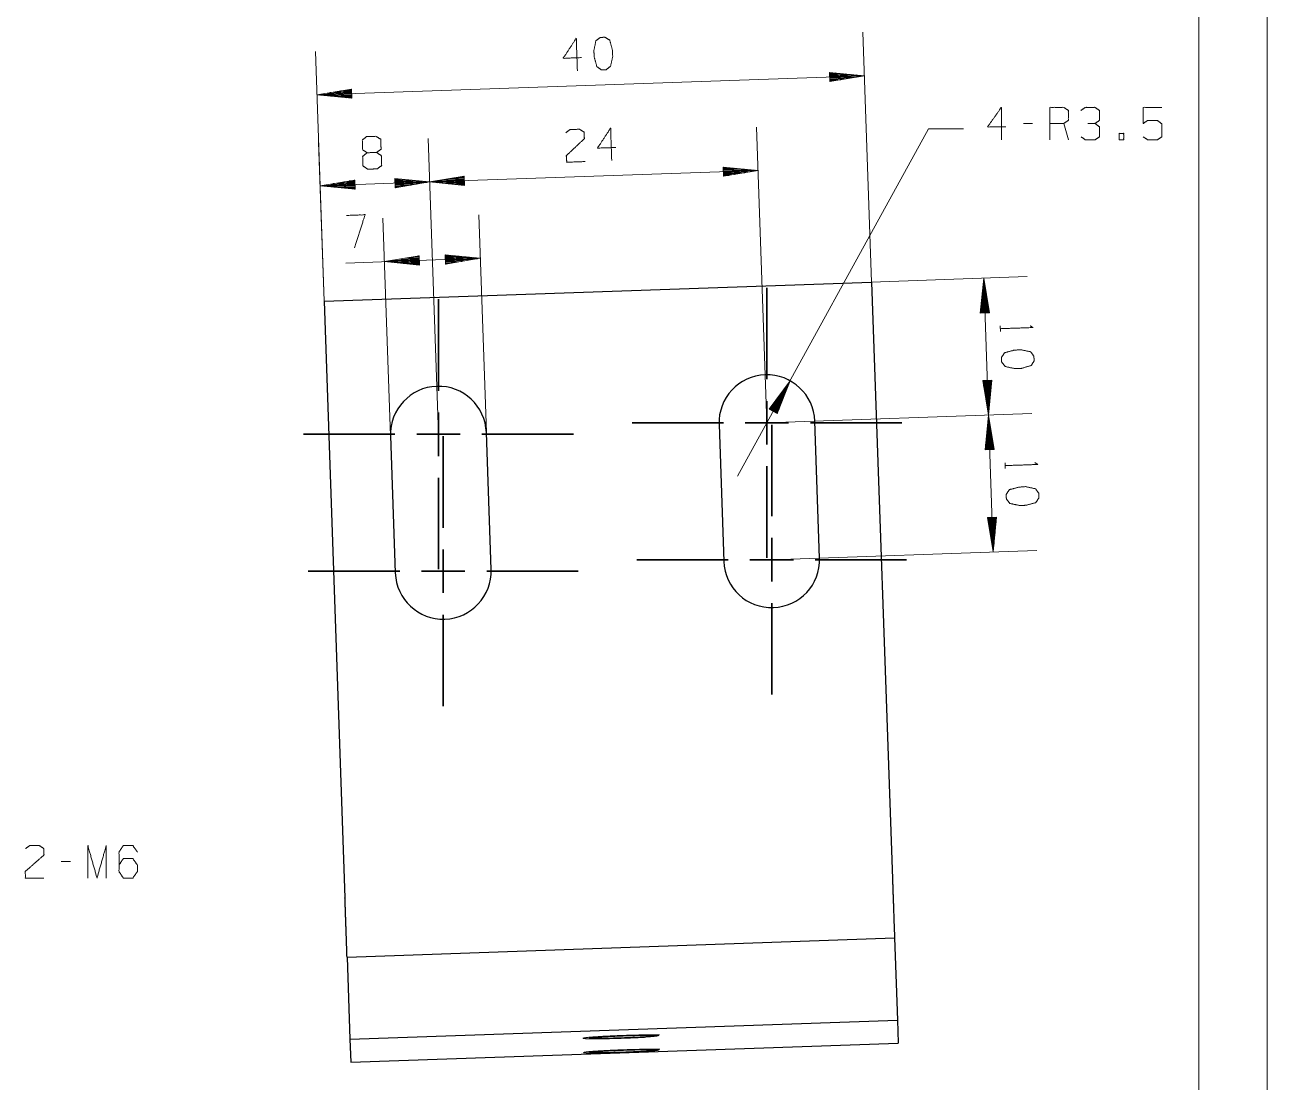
# Model space of a CAD drawing. Header units: millimetres. Extents: x 0 to 210, y 0 to 622.
# Drawn here: x 119.3 to 210, y 68.6 to 145.8 of the extents above; entities that cross this region are included whole.
import ezdxf

# ---------------------------------------------------------------- set-up
doc = ezdxf.new("R2010")
doc.units = ezdxf.units.MM
doc.layers.add('1', color=7, linetype='Continuous', true_color=0xffffff)

msp = doc.modelspace()

# ---------------------------------------------------------------- linework, layer by layer
at = {"layer": '1', "color": 132, "linetype": 'Continuous', "lineweight": 18}
for p, q in [((210, 0), (210, 297)), ((205, 5), (205, 292))]:
    msp.add_line(p, q, dxfattribs=at)
at = {"layer": '1', "color": 13, "linetype": 'Continuous', "lineweight": 18}
for p, q in [((181.119, 127.042), (180.483, 145.272)), ((141.144, 125.646), (140.507, 143.876)), ((180.593, 142.099), (140.618, 140.703)), ((178.043, 142.344), (178.067, 141.676)), ((180.593, 142.099), (178.043, 142.344)), ((178.043, 142.34), (178.075, 142.341)), ((178.043, 142.34), (178.075, 142.341)), ((178.045, 142.289), (178.463, 142.304)), ((178.047, 142.238), (178.85, 142.266)), ((178.049, 142.188), (179.238, 142.229)), ((178.051, 142.137), (179.625, 142.192)), ((178.052, 142.086), (180.012, 142.154)), ((178.054, 142.035), (180.4, 142.117)), ((178.056, 141.984), (180.401, 142.066)), ((178.058, 141.934), (180.018, 142.002)), ((178.059, 141.883), (179.634, 141.938)), ((178.061, 141.832), (179.25, 141.874)), ((178.063, 141.781), (178.866, 141.809)), ((178.065, 141.731), (178.482, 141.745)), ((178.066, 141.68), (178.098, 141.681)), ((178.066, 141.68), (178.098, 141.681)), ((178.067, 141.676), (180.593, 142.099)), ((143.145, 141.125), (140.618, 140.703)), ((140.618, 140.703), (143.168, 140.457)), ((143.155, 140.817), (140.81, 140.735)), ((143.157, 140.766), (140.811, 140.684)), ((143.154, 140.867), (141.194, 140.799)), ((143.159, 140.715), (141.199, 140.647)), ((143.152, 140.918), (141.577, 140.863)), ((143.161, 140.664), (141.586, 140.609)), ((143.15, 140.969), (141.961, 140.927)), ((143.162, 140.613), (141.974, 140.572)), ((143.148, 141.02), (142.345, 140.992)), ((143.146, 141.07), (142.729, 141.056)), ((143.145, 141.121), (143.113, 141.12)), ((143.145, 141.121), (143.113, 141.12)), ((143.168, 140.457), (143.145, 141.125)), ((143.164, 140.563), (142.361, 140.535)), ((143.166, 140.512), (142.748, 140.497)), ((143.168, 140.461), (143.136, 140.46)), ((143.168, 140.461), (143.136, 140.46)), ((171.334, 112.881), (185.282, 138.228)), ((173.473, 116.769), (172.719, 138.354)), ((185.282, 138.228), (187.822, 138.228)), ((141.144, 125.646), (140.739, 137.237)), ((149.488, 115.931), (148.734, 137.516)), ((149.488, 115.931), (148.734, 137.516)), ((148.845, 134.343), (172.83, 135.18)), ((170.28, 135.426), (170.303, 134.758)), ((172.83, 135.18), (170.28, 135.426)), ((170.28, 135.422), (170.312, 135.423)), ((170.28, 135.422), (170.312, 135.423)), ((170.282, 135.371), (170.699, 135.386)), ((170.284, 135.32), (171.087, 135.348)), ((170.285, 135.27), (171.474, 135.311)), ((170.287, 135.219), (171.862, 135.274)), ((170.289, 135.168), (172.249, 135.236)), ((170.291, 135.117), (172.636, 135.199)), ((170.303, 134.758), (172.83, 135.18)), ((143.376, 134.486), (140.85, 134.064)), ((148.845, 134.343), (140.85, 134.064)), ((143.384, 134.279), (141.809, 134.224)), ((143.382, 134.33), (142.193, 134.288)), ((143.38, 134.381), (142.577, 134.353)), ((143.378, 134.432), (142.961, 134.417)), ((143.377, 134.482), (143.345, 134.481)), ((143.377, 134.482), (143.345, 134.481)), ((143.4, 133.818), (143.376, 134.486)), ((146.295, 134.588), (146.318, 133.92)), ((148.845, 134.343), (146.295, 134.588)), ((146.295, 134.584), (146.327, 134.585)), ((146.295, 134.584), (146.327, 134.585)), ((146.297, 134.533), (146.714, 134.548)), ((146.298, 134.483), (147.101, 134.511)), ((146.3, 134.432), (147.489, 134.473)), ((146.302, 134.381), (147.876, 134.436)), ((146.304, 134.33), (148.264, 134.399)), ((146.305, 134.28), (148.651, 134.362)), ((146.307, 134.229), (148.653, 134.311)), ((146.318, 133.92), (148.845, 134.343)), ((151.372, 134.766), (148.845, 134.343)), ((148.845, 134.343), (151.395, 134.097)), ((151.382, 134.457), (149.037, 134.375)), ((151.384, 134.406), (149.038, 134.324)), ((151.381, 134.508), (149.421, 134.439)), ((151.386, 134.355), (149.426, 134.287)), ((151.379, 134.558), (149.804, 134.503)), ((151.388, 134.305), (149.813, 134.25)), ((151.377, 134.609), (150.188, 134.568)), ((151.375, 134.66), (150.572, 134.632)), ((151.373, 134.711), (150.956, 134.696)), ((151.372, 134.762), (151.34, 134.76)), ((151.372, 134.762), (151.34, 134.76)), ((151.395, 134.097), (151.372, 134.766)), ((170.293, 135.066), (172.638, 135.148)), ((170.294, 135.016), (172.254, 135.084)), ((170.296, 134.965), (171.87, 135.02)), ((170.298, 134.914), (171.487, 134.956)), ((170.3, 134.863), (171.103, 134.891)), ((170.301, 134.813), (170.719, 134.827)), ((170.303, 134.762), (170.335, 134.763)), ((170.303, 134.762), (170.335, 134.763)), ((140.85, 134.064), (143.4, 133.818)), ((143.387, 134.178), (141.042, 134.096)), ((143.389, 134.127), (141.043, 134.045)), ((143.385, 134.228), (141.425, 134.16)), ((143.391, 134.076), (141.431, 134.008)), ((143.392, 134.025), (141.818, 133.97)), ((143.394, 133.975), (142.206, 133.933)), ((143.396, 133.924), (142.593, 133.896)), ((143.398, 133.873), (142.98, 133.859)), ((143.4, 133.822), (143.368, 133.821)), ((143.4, 133.822), (143.368, 133.821)), ((146.309, 134.178), (148.269, 134.247)), ((146.311, 134.127), (147.885, 134.182)), ((146.312, 134.077), (147.501, 134.118)), ((146.314, 134.026), (147.117, 134.054)), ((146.316, 133.975), (146.734, 133.99)), ((146.318, 133.924), (146.35, 133.925)), ((146.318, 133.924), (146.35, 133.925)), ((151.389, 134.254), (150.201, 134.212)), ((151.391, 134.203), (150.588, 134.175)), ((151.393, 134.152), (150.975, 134.138)), ((151.395, 134.102), (151.363, 134.1)), ((151.395, 134.102), (151.363, 134.1)), ((145.99, 115.809), (145.435, 131.702)), ((152.986, 116.053), (152.431, 131.946)), ((148.072, 128.951), (145.546, 128.529)), ((148.076, 128.846), (147.273, 128.818)), ((148.074, 128.896), (147.657, 128.882)), ((148.073, 128.947), (148.041, 128.946)), ((148.073, 128.947), (148.041, 128.946)), ((148.096, 128.283), (148.072, 128.951)), ((149.991, 129.018), (150.015, 128.35)), ((152.541, 128.773), (149.991, 129.018)), ((149.991, 129.014), (150.023, 129.015)), ((149.991, 129.014), (150.023, 129.015)), ((149.993, 128.963), (150.411, 128.978)), ((149.995, 128.913), (150.798, 128.941)), ((149.997, 128.862), (151.185, 128.903)), ((149.998, 128.811), (151.573, 128.866)), ((150, 128.76), (151.96, 128.829)), ((152.541, 128.773), (142.729, 128.43)), ((145.546, 128.529), (148.096, 128.283)), ((148.083, 128.643), (145.738, 128.561)), ((148.085, 128.592), (145.739, 128.51)), ((148.081, 128.693), (146.121, 128.625)), ((148.087, 128.541), (146.127, 128.473)), ((148.08, 128.744), (146.505, 128.689)), ((148.089, 128.49), (146.514, 128.435)), ((148.078, 128.795), (146.889, 128.753)), ((148.09, 128.439), (146.902, 128.398)), ((148.092, 128.389), (147.289, 128.361)), ((148.094, 128.338), (147.676, 128.323)), ((148.096, 128.287), (148.064, 128.286)), ((148.096, 128.287), (148.064, 128.286)), ((150.002, 128.71), (152.348, 128.791)), ((150.004, 128.659), (152.349, 128.741)), ((150.006, 128.608), (151.966, 128.676)), ((150.007, 128.557), (151.582, 128.612)), ((150.009, 128.506), (151.198, 128.548)), ((150.011, 128.456), (150.814, 128.484)), ((150.013, 128.405), (150.43, 128.42)), ((150.014, 128.354), (150.046, 128.355)), ((150.014, 128.354), (150.046, 128.355)), ((150.015, 128.35), (152.541, 128.773)), ((181.119, 127.042), (192.475, 127.438)), ((189.302, 127.328), (189.056, 124.778)), ((189.365, 124.788), (189.283, 127.134)), ((189.724, 124.801), (189.302, 127.328)), ((189.651, 117.334), (189.302, 127.328)), ((189.416, 124.79), (189.334, 127.136)), ((189.263, 124.785), (189.208, 126.359)), ((189.314, 124.787), (189.246, 126.747)), ((189.466, 124.792), (189.398, 126.752)), ((189.517, 124.794), (189.462, 126.368)), ((189.111, 124.779), (189.096, 125.197)), ((189.162, 124.781), (189.134, 125.584)), ((189.213, 124.783), (189.171, 125.972)), ((189.568, 124.795), (189.526, 125.984)), ((189.619, 124.797), (189.591, 125.6)), ((189.67, 124.799), (189.655, 125.216)), ((189.056, 124.778), (189.724, 124.801)), ((189.06, 124.778), (189.059, 124.81)), ((189.06, 124.778), (189.059, 124.81)), ((189.72, 124.801), (189.719, 124.833)), ((189.72, 124.801), (189.719, 124.833)), ((175.16, 119.835), (173.643, 117.771)), ((174.229, 117.449), (175.16, 119.835)), ((189.896, 119.884), (189.228, 119.861)), ((189.228, 119.861), (189.651, 117.334)), ((189.232, 119.861), (189.233, 119.829)), ((189.232, 119.861), (189.233, 119.829)), ((189.283, 119.862), (189.297, 119.445)), ((189.334, 119.864), (189.362, 119.061)), ((189.384, 119.866), (189.426, 118.677)), ((189.435, 119.868), (189.49, 118.293)), ((189.486, 119.87), (189.554, 117.91)), ((189.537, 119.871), (189.619, 117.526)), ((189.587, 119.873), (189.669, 117.527)), ((189.638, 119.875), (189.707, 117.915)), ((189.651, 117.334), (189.896, 119.884)), ((189.689, 119.877), (189.744, 118.302)), ((189.74, 119.878), (189.781, 118.69)), ((189.79, 119.88), (189.818, 119.077)), ((189.841, 119.882), (189.856, 119.464)), ((189.892, 119.884), (189.893, 119.852)), ((189.892, 119.884), (189.893, 119.852)), ((173.825, 117.671), (174.584, 119.051)), ((173.869, 117.647), (174.815, 119.365)), ((173.914, 117.622), (175.045, 119.678)), ((173.958, 117.598), (175.09, 119.654)), ((174.003, 117.573), (174.948, 119.291)), ((174.047, 117.549), (174.807, 118.929)), ((173.691, 117.745), (173.893, 118.111)), ((173.736, 117.72), (174.123, 118.424)), ((173.78, 117.696), (174.354, 118.738)), ((174.092, 117.524), (174.665, 118.566)), ((174.136, 117.5), (174.524, 118.204)), ((173.473, 116.769), (192.824, 117.445)), ((173.473, 116.769), (192.824, 117.445)), ((173.643, 117.771), (174.229, 117.449)), ((173.647, 117.769), (173.662, 117.797)), ((173.647, 117.769), (173.662, 117.797)), ((174.181, 117.475), (174.382, 117.841)), ((174.225, 117.451), (174.241, 117.479)), ((174.225, 117.451), (174.241, 117.479)), ((189.651, 117.334), (189.405, 114.784)), ((189.714, 114.794), (189.632, 117.14)), ((190.073, 114.807), (189.651, 117.334)), ((189.651, 117.334), (190, 107.34)), ((189.765, 114.796), (189.683, 117.142)), ((189.612, 114.791), (189.557, 116.365)), ((189.663, 114.793), (189.595, 116.753)), ((189.815, 114.798), (189.747, 116.758)), ((189.866, 114.8), (189.811, 116.374)), ((189.511, 114.787), (189.483, 115.59)), ((189.562, 114.789), (189.52, 115.978)), ((189.917, 114.801), (189.875, 115.99)), ((189.968, 114.803), (189.94, 115.606)), ((190.019, 114.805), (190.004, 115.223)), ((189.405, 114.784), (190.073, 114.807)), ((189.409, 114.784), (189.408, 114.816)), ((189.409, 114.784), (189.408, 114.816)), ((189.46, 114.786), (189.445, 115.203)), ((190.069, 114.807), (190.068, 114.839)), ((190.069, 114.807), (190.068, 114.839)), ((190.245, 109.89), (189.577, 109.867)), ((189.577, 109.867), (190, 107.34)), ((189.581, 109.867), (189.582, 109.835)), ((189.581, 109.867), (189.582, 109.835)), ((189.632, 109.869), (189.646, 109.451)), ((189.683, 109.87), (189.711, 109.067)), ((189.733, 109.872), (189.775, 108.683)), ((189.784, 109.874), (189.839, 108.299)), ((189.835, 109.876), (189.903, 107.916)), ((189.886, 109.877), (189.968, 107.532)), ((189.936, 109.879), (190.018, 107.534)), ((189.987, 109.881), (190.056, 107.921)), ((190, 107.34), (190.245, 109.89)), ((190.038, 109.883), (190.093, 108.308)), ((190.089, 109.884), (190.13, 108.696)), ((190.139, 109.886), (190.167, 109.083)), ((190.19, 109.888), (190.205, 109.471)), ((190.241, 109.89), (190.242, 109.858)), ((190.241, 109.89), (190.242, 109.858)), ((173.822, 106.775), (193.173, 107.451))]:
    msp.add_line(p, q, dxfattribs=at)
at = {"layer": '1', "color": 95, "linetype": 'Continuous', "lineweight": 18}
for p, q in [((192.87, 138.616), (192.199, 138.616)), ((195.483, 137.416), (195.147, 138.616)), ((190.516, 123.849), (190.531, 123.425)), ((190.865, 113.855), (190.88, 113.431)), ((122.617, 84.74), (121.946, 84.74))]:
    msp.add_line(p, q, dxfattribs=at)
at = {"layer": '1', "color": 252, "linetype": 'Continuous', "lineweight": 25}
for p, q in [((141.144, 125.646), (181.119, 127.042)), ((181.119, 127.042), (182.64, 83.491)), ((141.144, 125.646), (142.664, 82.095)), ((169.975, 116.647), (170.324, 106.653)), ((177.32, 106.897), (176.971, 116.891)), ((145.99, 115.809), (146.339, 105.815)), ((153.335, 106.059), (152.986, 116.053)), ((142.815, 77.769), (182.791, 79.165)), ((182.791, 79.165), (183, 73.172)), ((142.815, 77.769), (143.025, 71.776)), ((143.025, 71.776), (183, 73.172)), ((183, 73.172), (183.059, 71.506)), ((143.025, 71.776), (143.083, 70.11)), ((143.083, 70.102), (183.059, 71.498))]:
    msp.add_line(p, q, dxfattribs=at)
at = {"layer": '1', "color": 252, "linetype": 'Continuous', "lineweight": 35}
for p, q in [((173.473, 119.944), (173.473, 126.619)), ((149.488, 119.106), (149.488, 125.781)), ((173.473, 115.181), (173.473, 118.356)), ((149.488, 114.344), (149.488, 117.519)), ((170.298, 116.769), (163.623, 116.769)), ((171.886, 116.769), (175.061, 116.769)), ((173.822, 109.95), (173.822, 116.625)), ((176.648, 116.769), (183.323, 116.769)), ((146.313, 115.931), (139.638, 115.931)), ((147.9, 115.931), (151.075, 115.931)), ((149.837, 109.112), (149.837, 115.787)), ((152.663, 115.931), (159.338, 115.931)), ((173.473, 113.594), (173.473, 106.919)), ((149.488, 112.756), (149.488, 106.081)), ((173.822, 105.187), (173.822, 108.362)), ((149.837, 104.35), (149.837, 107.525)), ((170.647, 106.775), (163.972, 106.775)), ((172.235, 106.775), (175.41, 106.775)), ((176.997, 106.775), (183.672, 106.775)), ((146.662, 105.937), (139.987, 105.937)), ((148.249, 105.937), (151.424, 105.937)), ((153.012, 105.937), (159.687, 105.937)), ((173.822, 103.6), (173.822, 96.925)), ((149.837, 102.762), (149.837, 96.087))]:
    msp.add_line(p, q, dxfattribs=at)
at = {"layer": '1', "color": 252, "linetype": 'Continuous', "lineweight": 25}
for centre, start, end in [((173.473, 116.769), 2, 182), ((149.488, 115.931), 2, 182), ((173.822, 106.775), 182, 2), ((149.837, 105.937), 182, 2)]:
    msp.add_arc(centre, 3.5, start, end, dxfattribs=at)
at = {"layer": '1', "color": 95, "linetype": 'Continuous', "lineweight": 18}
for points, knots in [([(159.937, 143.421), (158.595, 143.374), (159.552, 144.833), (159.635, 142.46)], [0, 0, 0.245869, 0.565295, 1, 1]), ([(161.733, 142.533), (162.06, 142.795), (162.212, 143.5), (162.196, 143.975), (161.994, 144.693), (161.65, 144.907), (161.314, 144.895), (160.987, 144.658), (160.835, 143.928), (160.87, 143.454), (161.053, 142.759), (161.397, 142.521), (161.733, 142.533)], [0, 0, 0.067527, 0.183971, 0.260585, 0.380943, 0.446142, 0.500308, 0.565506, 0.685865, 0.762529, 0.878311, 0.945836, 1, 1]), ([(190.93, 138.366), (189.587, 138.366), (190.594, 139.791), (190.594, 137.416)], [0, 0, 0.245869, 0.565294, 1, 1]), ([(194.139, 137.416), (194.139, 139.791), (195.147, 139.791), (195.483, 139.566), (195.483, 138.841), (195.147, 138.616), (194.139, 138.616)], [0, 0, 0.400952, 0.571036, 0.639279, 0.761674, 0.829915, 1, 1]), ([(197.423, 138.616), (197.759, 138.841), (197.759, 139.566), (197.423, 139.791), (196.734, 139.791), (196.398, 139.566)], [0, 0, 0.153871, 0.429849, 0.583723, 0.84612, 1, 1]), ([(200.951, 137.641), (201.287, 137.416), (201.976, 137.416), (202.312, 137.641), (202.312, 138.591), (201.976, 138.841), (201.287, 138.841), (200.951, 138.616), (200.951, 139.791), (202.312, 139.791)], [0, 0, 0.062227, 0.168342, 0.230571, 0.376815, 0.441266, 0.547381, 0.609608, 0.79049, 1, 1]), ([(158.784, 137.934), (159.095, 138.17), (159.783, 138.194), (160.127, 137.981), (160.144, 137.507), (158.825, 136.26), (158.859, 135.786), (160.202, 135.833)], [0, 0, 0.069692, 0.192978, 0.265274, 0.350227, 0.674741, 0.759752, 1, 1]), ([(162.444, 136.862), (161.101, 136.815), (162.059, 138.274), (162.141, 135.9)], [0, 0, 0.245869, 0.565295, 1, 1]), ([(196.416, 137.641), (196.734, 137.416), (197.423, 137.416), (197.759, 137.641), (197.759, 138.366), (197.423, 138.616), (196.911, 138.616)], [0, 0, 0.124124, 0.343692, 0.472448, 0.70338, 0.836733, 1, 1]), ([(199.187, 137.416), (199.523, 137.416), (199.523, 137.891), (199.187, 137.891), (199.187, 137.416)], [0, 0, 0.207085, 0.5, 0.707085, 1, 1]), ([(144.283, 136.477), (143.957, 136.691), (143.932, 137.416), (144.242, 137.652), (144.931, 137.676), (145.274, 137.463), (145.3, 136.738), (144.972, 136.502), (144.283, 136.477), (143.956, 136.216), (143.98, 135.516), (144.325, 135.278), (145.014, 135.302), (145.341, 135.539), (145.316, 136.263), (144.972, 136.502)], [0, 0, 0.047574, 0.136085, 0.183658, 0.267814, 0.317165, 0.405677, 0.455028, 0.539184, 0.590296, 0.675755, 0.726868, 0.811024, 0.860375, 0.948887, 1, 1]), ([(143.363, 129.545), (144.128, 131.949), (142.785, 131.902)], [0, 0, 0.652471, 1, 1]), ([(192.692, 123.855), (192.897, 123.72), (190.524, 123.637)], [0, 0, 0.093491, 1, 1]), ([(190.609, 121.203), (190.87, 120.876), (191.576, 120.724), (192.051, 120.741), (192.769, 120.943), (192.982, 121.286), (192.971, 121.622), (192.734, 121.95), (192.003, 122.101), (191.529, 122.067), (190.835, 121.883), (190.597, 121.539), (190.609, 121.203)], [0, 0, 0.067525, 0.183973, 0.260584, 0.380942, 0.446141, 0.500307, 0.565506, 0.685865, 0.762528, 0.878311, 0.945836, 1, 1]), ([(193.041, 113.861), (193.246, 113.726), (190.873, 113.643)], [0, 0, 0.093488, 1, 1]), ([(190.958, 111.209), (191.219, 110.883), (191.925, 110.73), (192.4, 110.747), (193.118, 110.949), (193.331, 111.292), (193.319, 111.628), (193.083, 111.956), (192.352, 112.107), (191.878, 112.073), (191.184, 111.889), (190.946, 111.545), (190.958, 111.209)], [0, 0, 0.067525, 0.18397, 0.260584, 0.380943, 0.446141, 0.500305, 0.565504, 0.685863, 0.762529, 0.878309, 0.945835, 1, 1]), ([(119.333, 85.69), (119.651, 85.915), (120.341, 85.915), (120.677, 85.69), (120.677, 85.215), (119.316, 84.015), (119.333, 83.54), (120.677, 83.54)], [0, 0, 0.069693, 0.192977, 0.265274, 0.350227, 0.67474, 0.759752, 1, 1]), ([(123.886, 83.54), (123.886, 85.915), (124.558, 83.54), (125.23, 85.915), (125.23, 83.54)], [0, 0, 0.245192, 0.5, 0.754808, 1, 1]), ([(126.163, 84.49), (126.481, 84.965), (127.17, 84.965), (127.506, 84.49), (127.506, 84.015), (127.17, 83.54), (126.481, 83.54), (126.163, 84.015), (126.163, 85.44), (126.481, 85.915), (127.17, 85.915), (127.506, 85.44)], [0, 0, 0.076963, 0.169761, 0.248073, 0.312018, 0.390331, 0.483128, 0.560092, 0.751927, 0.82889, 0.921688, 1, 1])]:
    msp.add_open_spline(points, degree=1, knots=knots, dxfattribs=at)
at = {"layer": '1', "color": 252, "linetype": 'Continuous', "lineweight": 25}
for points, knots in [([(182.64, 83.491), (182.722, 81.14), (182.791, 79.165)], [0, 0, 0.543531, 1, 1]), ([(142.815, 77.769), (142.746, 79.744), (142.664, 82.095)], [0, 0, 0.45647, 1, 1]), ([(165.151, 72.071), (164.693, 72.074), (164.1, 72.067), (163.421, 72.051), (162.71, 72.027), (162.024, 71.996), (161.421, 71.962), (160.948, 71.927), (160.644, 71.894), (160.533, 71.865), (160.624, 71.844), (160.91, 71.831), (161.369, 71.828), (161.962, 71.835), (162.641, 71.851), (163.352, 71.876), (164.037, 71.906), (164.641, 71.941), (165.114, 71.976), (165.418, 72.009), (165.529, 72.037), (165.438, 72.059), (165.151, 72.071)], [0, 0, 0.045746, 0.10494, 0.172797, 0.243829, 0.312289, 0.372638, 0.42, 0.450564, 0.461998, 0.471375, 0.5, 0.545747, 0.60494, 0.672798, 0.74383, 0.81229, 0.872639, 0.920001, 0.950565, 0.961998, 0.971376, 1, 1]), ([(165.188, 71.025), (164.729, 71.028), (164.137, 71.021), (163.457, 71.005), (162.746, 70.98), (162.061, 70.95), (161.457, 70.915), (160.984, 70.88), (160.68, 70.847), (160.569, 70.819), (160.661, 70.797), (160.947, 70.785), (161.405, 70.782), (161.998, 70.789), (162.678, 70.805), (163.389, 70.829), (164.074, 70.86), (164.677, 70.894), (165.15, 70.929), (165.455, 70.962), (165.566, 70.991), (165.474, 71.012), (165.188, 71.025)], [0, 0, 0.045747, 0.10494, 0.172797, 0.24383, 0.31229, 0.372639, 0.420001, 0.450565, 0.461998, 0.471376, 0.5, 0.545746, 0.60494, 0.672797, 0.743829, 0.81229, 0.872638, 0.92, 0.950564, 0.961998, 0.971376, 1, 1]), ([(143.083, 70.102), (143.083, 70.104), (143.083, 70.11)], [0, 0, 0.249686, 1, 1])]:
    msp.add_open_spline(points, degree=1, knots=knots, dxfattribs=at)
at = {"layer": '1', "color": 252, "linetype": 'Continuous', "lineweight": 13}
for points, knots in [([(164.532, 71.913), (163.809, 71.877), (163.034, 71.847), (162.257, 71.823), (161.534, 71.808), (160.913, 71.803), (160.436, 71.808), (160.136, 71.823), (160.033, 71.847), (160.134, 71.877), (160.433, 71.913), (160.909, 71.951), (161.529, 71.99), (162.252, 72.025), (163.028, 72.056), (163.804, 72.079), (164.528, 72.094), (165.149, 72.099), (165.626, 72.094)], [0, 0, 0.071588, 0.148397, 0.2252, 0.29677, 0.358237, 0.405427, 0.435156, 0.445594, 0.456078, 0.48585, 0.533077, 0.594574, 0.666162, 0.742971, 0.819774, 0.891344, 0.952811, 1, 1]), ([(164.569, 70.867), (163.846, 70.831), (163.07, 70.8), (162.294, 70.777), (161.571, 70.762), (160.949, 70.757), (160.472, 70.762), (160.172, 70.777), (160.069, 70.8), (160.171, 70.831), (160.469, 70.867), (160.945, 70.905), (161.566, 70.943), (162.289, 70.979), (163.065, 71.01), (163.841, 71.033), (164.564, 71.048), (165.185, 71.053), (165.662, 71.048)], [0, 0, 0.071588, 0.148397, 0.2252, 0.29677, 0.358237, 0.405426, 0.435156, 0.445594, 0.456077, 0.48585, 0.533077, 0.594573, 0.666161, 0.74297, 0.819773, 0.891343, 0.95281, 1, 1])]:
    msp.add_open_spline(points, degree=1, knots=knots, dxfattribs=at)
at = {"layer": '1', "color": 252, "linetype": 'Continuous', "lineweight": 25}
msp.add_open_spline([(183.059, 71.506), (183.059, 71.498)], degree=1, dxfattribs=at)

doc.saveas('drawing.dxf')
